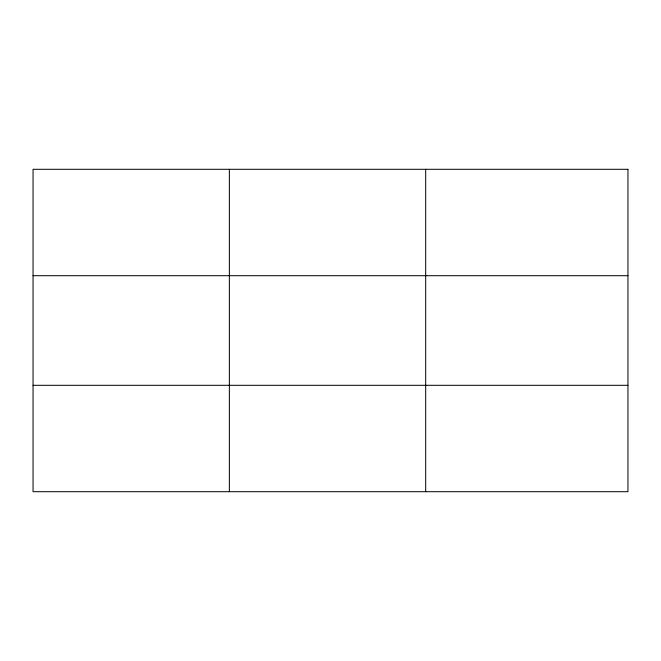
<?xml version="1.0" encoding="UTF-8"?>
<svg xmlns="http://www.w3.org/2000/svg" width="661" height="661" viewBox="0 0 661 661"><rect width="100%" height="100%" fill="white"/><g stroke="black" fill="none" stroke-linecap="round" stroke-linejoin="round"><path stroke-width="0.99" d="M229.367 491.701L229.367 169.299M425.684 491.701L425.684 169.299M33.05 275.695L627.95 275.695M33.05 385.305L627.95 385.305M627.95 169.299L627.95 491.701L33.05 491.701L33.05 169.299L627.95 169.299"/></g></svg>
